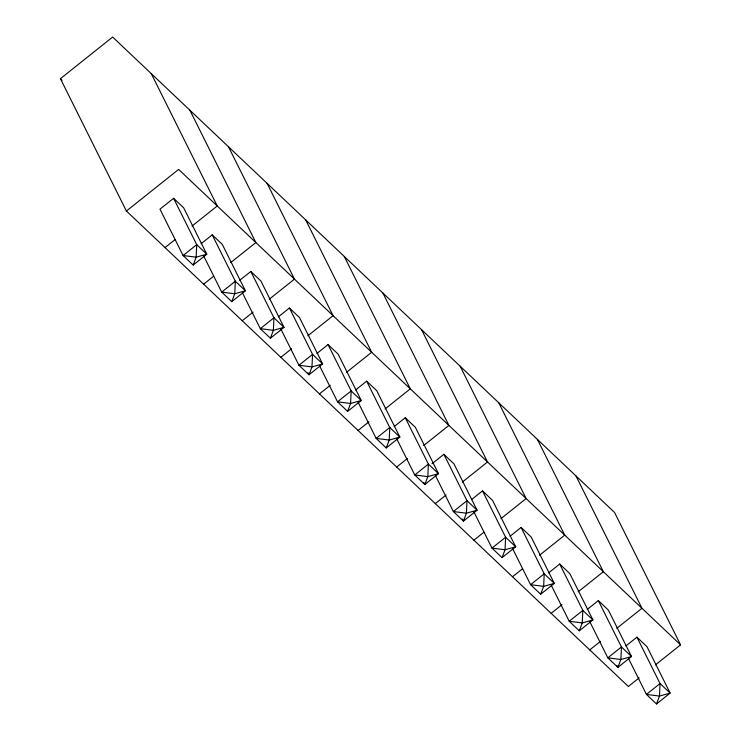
<?xml version="1.0" encoding="UTF-8"?>
<svg xmlns="http://www.w3.org/2000/svg" width="741" height="741" viewBox="0 0 741 741"><rect width="100%" height="100%" fill="white"/><g stroke="black" fill="none" stroke-linecap="round" stroke-linejoin="round"><path stroke-width="1.11" d="M193.169 265.065L196.143 257.183L196.717 244.66L173.598 198.292L159.973 209.157L183.092 255.525L193.169 265.065L206.795 254.209L183.675 207.841L173.598 198.292M203.719 256.034L221.698 292.102L231.776 301.643L234.758 293.76L235.332 281.237L212.213 234.869L201.144 243.696M242.335 292.612L260.313 328.671L270.391 338.22L273.364 330.329L273.938 317.806L250.829 271.447L239.751 280.265M319.556 365.758L337.535 401.817L347.612 411.366L350.586 403.484L351.169 390.961L328.05 344.593L316.972 353.411M358.172 402.326L376.15 438.394L386.228 447.935L389.201 440.052L389.775 427.529L366.656 381.161L355.587 389.988M473.999 512.05L491.978 548.108L502.055 557.658L505.038 549.776L505.612 537.253L482.493 490.885L471.415 499.712M512.615 548.618L530.593 584.686L540.671 594.226L543.644 586.344L544.218 573.821L521.108 527.453L510.03 536.28M551.221 585.195L569.208 621.264L579.277 630.804L582.259 622.922L582.834 610.399L559.714 564.031L548.646 572.858M628.442 658.341L646.43 694.41L656.498 703.95L659.481 696.068L660.055 683.545L636.936 637.177L625.867 646.004M639.159 677.867L628.349 686.481L126.405 211.028L60.419 78.676L112.651 37.05L614.595 512.503L680.581 644.855L655.368 664.946M126.405 211.028L178.637 169.402L680.581 644.855M165.021 247.596L174.922 239.704M192.03 226.07L217.243 205.97L151.257 73.628M203.627 284.173L213.538 276.282M230.646 262.638L255.858 242.548L189.872 110.196M231.776 301.643L245.41 290.778L222.291 244.41L212.213 234.869M242.242 320.742L253.042 312.137M269.252 299.216L294.464 279.116L228.478 146.774M278.366 316.842L289.435 308.015L299.512 317.556L322.631 363.924L308.997 374.789L298.929 365.248L280.941 329.18M270.391 338.22L284.016 327.355L260.897 280.987L250.829 271.447M280.848 357.319L291.658 348.705M307.867 335.784L333.08 315.694L267.093 183.342M319.464 393.888L330.273 385.283M346.473 372.362L371.686 352.262L305.7 219.92M347.612 411.366L361.238 400.501L338.128 354.133L328.05 344.593M358.079 430.465L368.879 421.851M385.088 408.939L410.301 388.84L344.315 256.488M394.193 426.566L405.271 417.739L415.349 427.279L438.468 473.647L424.834 484.512L414.756 474.962L396.778 438.904M386.228 447.935L399.853 437.07L376.734 390.711L366.656 381.161M396.685 467.043L407.494 458.429M423.704 445.508L448.916 425.417L382.921 293.065M431.957 463.81L443.878 454.307L453.955 463.857L477.074 510.225L463.449 521.08L453.372 511.54L435.393 475.472M435.3 503.611L446.101 494.997M462.31 482.085L487.522 461.986L421.536 329.634M473.907 540.189L483.817 532.288M500.925 518.654L526.138 498.563L460.152 366.211M502.055 557.658L515.69 546.793L492.57 500.425L482.493 490.885M512.522 576.757L522.424 568.866M539.531 555.231L564.744 535.132L498.758 402.78M540.671 594.226L554.296 583.371L531.177 537.003L521.108 527.453M551.128 613.335L561.937 604.721M578.147 591.8L603.359 571.709L537.373 439.357M587.252 609.426L598.33 600.599L608.398 610.149L631.517 656.517L617.892 667.372L607.815 657.832L589.836 621.773M579.277 630.804L592.911 619.939L569.792 573.571L559.714 564.031M589.743 649.903L600.543 641.289M616.753 628.377L641.965 608.278L575.979 475.935M656.498 703.95L670.133 693.085L647.013 646.717L636.936 637.177M60.419 78.676L62.096 80.269M598.33 600.599L621.449 646.967L631.517 656.517L620.865 659.49L607.815 657.832L621.449 646.967L620.865 659.49L617.892 667.372L616.864 665.316M443.878 454.307L466.997 500.675L477.074 510.225L466.422 513.198L453.372 511.54L466.997 500.675L466.422 513.198L463.449 521.08L462.421 519.024M405.271 417.739L428.391 464.107L438.468 473.647L427.816 476.63L414.756 474.962L428.391 464.107L427.816 476.63L424.834 484.512L423.806 482.447M289.435 308.015L312.554 354.383L322.631 363.924L311.98 366.906L298.929 365.248L312.554 354.383L311.98 366.906L308.997 374.789L307.969 372.732M196.717 244.66L183.092 255.525L196.143 257.183L206.795 254.209L196.717 244.66M235.332 281.237L221.698 292.102L234.758 293.76L245.41 290.778L235.332 281.237M273.938 317.806L260.313 328.671L273.364 330.329L284.016 327.355L273.938 317.806M351.169 390.961L337.535 401.817L350.586 403.484L361.238 400.501L351.169 390.961M389.775 427.529L376.15 438.394L389.201 440.052L399.853 437.07L389.775 427.529M505.612 537.253L491.978 548.108L505.038 549.776L515.69 546.793L505.612 537.253M544.218 573.821L530.593 584.686L543.644 586.344L554.296 583.371L544.218 573.821M582.834 610.399L569.208 621.264L582.259 622.922L592.911 619.939L582.834 610.399M660.055 683.545L646.43 694.41L659.481 696.068L670.133 693.085L660.055 683.545"/></g></svg>
